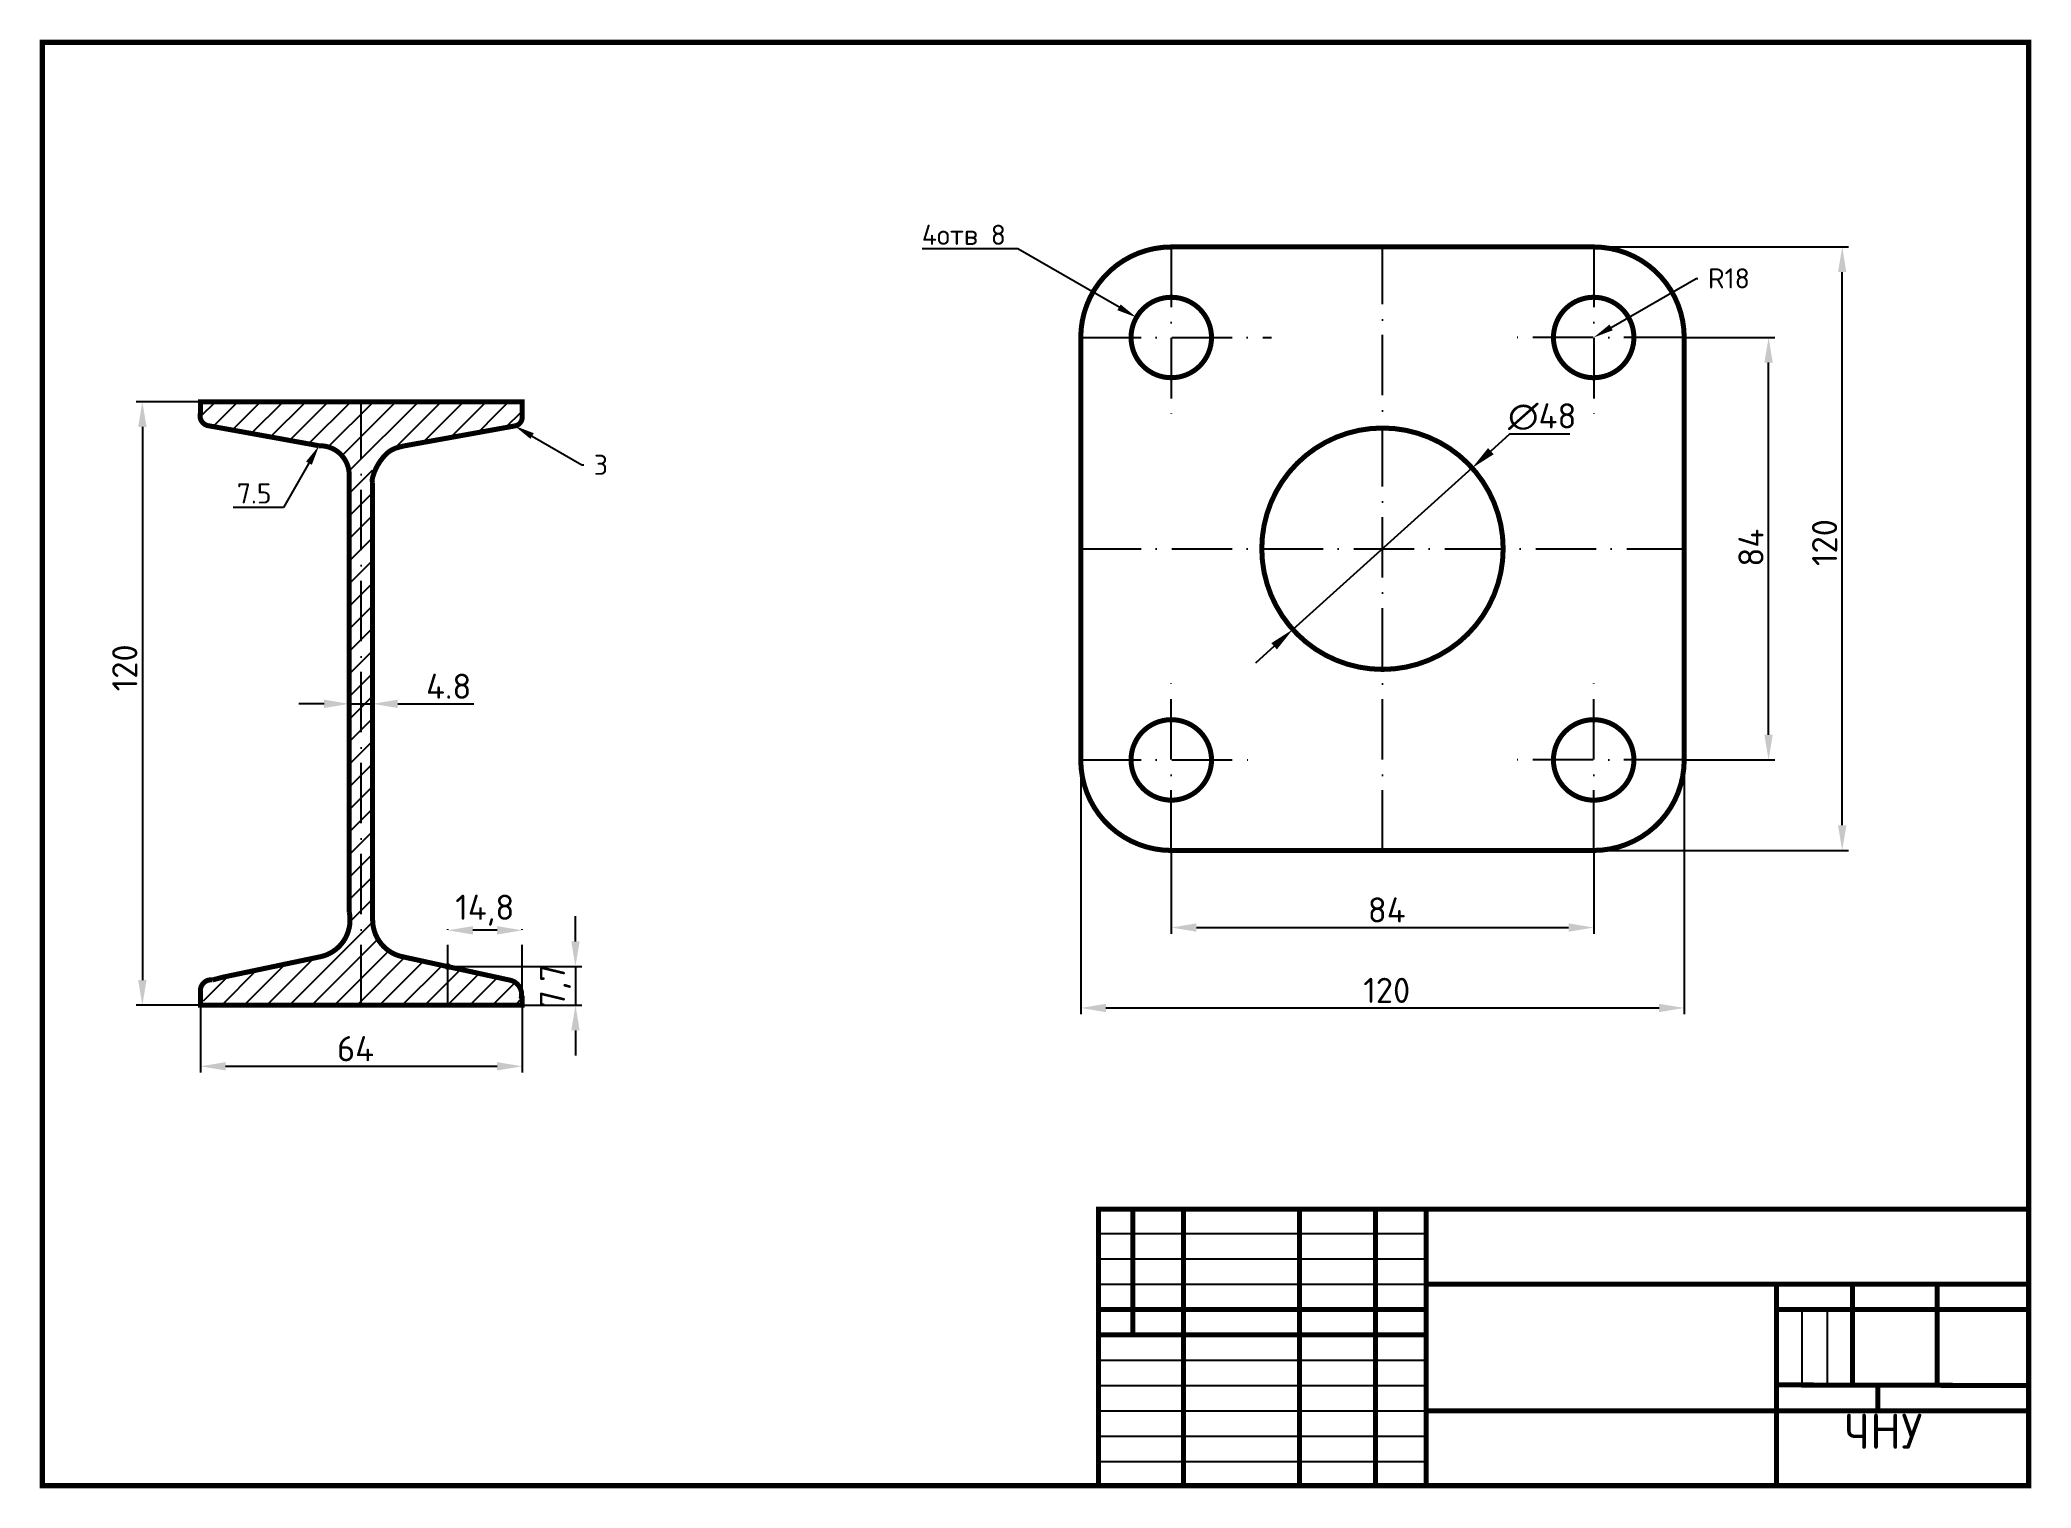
# Model space of a CAD drawing. Header units: millimetres. Extents: x 20 to 416, y 4 to 292.
import ezdxf
from ezdxf import colors
from ezdxf.entities.mleader import LeaderData, LeaderLine
from ezdxf.math import Vec2, Vec3

# ---------------------------------------------------------------- set-up
doc = ezdxf.new("R2010")
doc.units = ezdxf.units.MM
doc.header["$PDMODE"] = 34
doc.header["$PDSIZE"] = -3
doc.linetypes.add('ACAD_ISO10W100', pattern=[18, 12, -3, 0, -3])
doc.layers.add('Dim', color=5, linetype='Continuous')
doc.layers.add('Kontur', color=7, linetype='Continuous')
doc.styles.get("Standard").update_dxf_attribs({"font": 'isocpeur.ttf'})
doc.dimstyles.new('ESKD', dxfattribs={"dimtxt": 5, "dimasz": 5, "dimexe": 1.25, "dimexo": 0, "dimgap": 1, "dimtad": 1, "dimtoh": 1, "dimdec": 1, "dimtxsty": 'Standard', "dimcen": 2.5, "dimclrd": 256, "dimclre": 256, "dimclrt": 256, "dimadec": 0, "dimazin": 0, "dimtfac": 1, "dimtdec": 1, "dimtmove": 0, "dimatfit": 3, "dimfxl": 1, "dimarcsym": 0})

# ---------------------------------------------------------------- blocks, each defined once
blk = doc.blocks.new('*D1')
at = {"layer": 'Defpoints', "color": 0, "transparency": 16777216}
for p in [(51.43, 220.54), (39.89, 100.54), (51.43, 100.54)]:
    blk.add_point(p, dxfattribs=at)
at = {"layer": 'Dim', "lineweight": -2, "transparency": 16777216}
for p, q in [((51.43, 220.54), (38.64, 220.54)), ((39.89, 215.54), (39.89, 105.54)), ((51.43, 100.54), (38.64, 100.54))]:
    blk.add_line(p, q, dxfattribs=at)
at = {"layer": 'Dim', "transparency": 16777216}
for points in [[(39.06, 215.54), (40.72, 215.54), (39.89, 220.54)], [(39.06, 105.54), (40.72, 105.54), (39.89, 100.54)]]:
    blk.add_solid(points, dxfattribs=at)
at = {"layer": 'Dim', "transparency": 16777216, "insert": (36.39, 167.62), "char_height": 5, "attachment_point": 5, "rotation": 90}
blk.add_mtext('120', dxfattribs=at)
blk = doc.blocks.new('*D2')
at = {"layer": 'Defpoints', "color": 0, "transparency": 16777216}
for p in [(51.43, 100.54), (115.43, 100.54), (115.43, 88.39)]:
    blk.add_point(p, dxfattribs=at)
at = {"layer": 'Dim', "lineweight": -2, "transparency": 16777216}
for p, q in [((51.43, 100.54), (51.43, 87.14)), ((115.43, 100.54), (115.43, 87.14)), ((56.43, 88.39), (110.43, 88.39))]:
    blk.add_line(p, q, dxfattribs=at)
at = {"layer": 'Dim', "transparency": 16777216}
for points in [[(56.43, 89.22), (56.43, 87.56), (51.43, 88.39)], [(110.43, 89.22), (110.43, 87.56), (115.43, 88.39)]]:
    blk.add_solid(points, dxfattribs=at)
at = {"layer": 'Dim', "transparency": 16777216, "insert": (82.28, 91.89), "char_height": 5, "attachment_point": 5}
blk.add_mtext('64', dxfattribs=at)
blk = doc.blocks.new('*D3')
at = {"layer": 'Defpoints', "color": 0, "transparency": 16777216}
for p in [(81.02, 161.59), (85.68, 161.59), (85.68, 160.46)]:
    blk.add_point(p, dxfattribs=at)
at = {"layer": 'Dim', "lineweight": -2, "transparency": 16777216}
for p, q in [((76.02, 160.46), (71.02, 160.46)), ((81.02, 161.59), (81.02, 159.21)), ((81.02, 160.46), (85.68, 160.46)), ((85.68, 161.59), (85.68, 159.21)), ((90.68, 160.46), (105.81, 160.46))]:
    blk.add_line(p, q, dxfattribs=at)
at = {"layer": 'Dim', "transparency": 16777216}
for points in [[(76.02, 161.3), (76.02, 159.63), (81.02, 160.46)], [(90.68, 161.3), (90.68, 159.63), (85.68, 160.46)]]:
    blk.add_solid(points, dxfattribs=at)
at = {"layer": 'Dim', "transparency": 16777216, "insert": (100.81, 163.96), "char_height": 5, "attachment_point": 5}
blk.add_mtext('4.8', dxfattribs=at)
blk = doc.blocks.new('*D4')
at = {"layer": 'Defpoints', "color": 0, "transparency": 16777216}
for p in [(226.5, 149.31), (346.5, 149.31), (346.5, 99.99)]:
    blk.add_point(p, dxfattribs=at)
at = {"layer": 'Dim', "lineweight": -2, "transparency": 16777216}
for p, q in [((226.5, 149.31), (226.5, 98.74)), ((346.5, 149.31), (346.5, 98.74)), ((231.5, 99.99), (341.5, 99.99))]:
    blk.add_line(p, q, dxfattribs=at)
at = {"layer": 'Dim', "transparency": 16777216}
for points in [[(231.5, 100.82), (231.5, 99.15), (226.5, 99.99)], [(341.5, 100.82), (341.5, 99.15), (346.5, 99.99)]]:
    blk.add_solid(points, dxfattribs=at)
at = {"layer": 'Dim', "transparency": 16777216, "insert": (287.35, 103.49), "char_height": 5, "attachment_point": 5}
blk.add_mtext('120', dxfattribs=at)
blk = doc.blocks.new('*D5')
at = {"layer": 'Defpoints', "color": 0, "transparency": 16777216}
for p in [(328.5, 251.31), (377.92, 251.31), (328.5, 131.31)]:
    blk.add_point(p, dxfattribs=at)
at = {"layer": 'Dim', "lineweight": -2, "transparency": 16777216}
for p, q in [((328.5, 251.31), (379.17, 251.31)), ((377.92, 136.31), (377.92, 246.31)), ((328.5, 131.31), (379.17, 131.31))]:
    blk.add_line(p, q, dxfattribs=at)
at = {"layer": 'Dim', "transparency": 16777216}
for points in [[(377.09, 246.31), (378.75, 246.31), (377.92, 251.31)], [(377.09, 136.31), (378.75, 136.31), (377.92, 131.31)]]:
    blk.add_solid(points, dxfattribs=at)
at = {"layer": 'Dim', "transparency": 16777216, "insert": (374.42, 192.53), "char_height": 5, "attachment_point": 5, "rotation": 90}
blk.add_mtext('120', dxfattribs=at)
blk = doc.blocks.new('*D6')
at = {"layer": 'Defpoints', "color": 0, "transparency": 16777216}
for p in [(244.5, 131.31), (328.5, 131.31), (328.5, 115.98)]:
    blk.add_point(p, dxfattribs=at)
at = {"layer": 'Dim', "lineweight": -2, "transparency": 16777216}
for p, q in [((244.5, 131.31), (244.5, 114.73)), ((328.5, 131.31), (328.5, 114.73)), ((249.5, 115.98), (323.5, 115.98))]:
    blk.add_line(p, q, dxfattribs=at)
at = {"layer": 'Dim', "transparency": 16777216}
for points in [[(249.5, 116.81), (249.5, 115.14), (244.5, 115.98)], [(323.5, 116.81), (323.5, 115.14), (328.5, 115.98)]]:
    blk.add_solid(points, dxfattribs=at)
at = {"layer": 'Dim', "transparency": 16777216, "insert": (287.35, 119.48), "char_height": 5, "attachment_point": 5}
blk.add_mtext('84', dxfattribs=at)
blk = doc.blocks.new('*D7')
at = {"layer": 'Defpoints', "color": 0, "transparency": 16777216}
for p in [(346.5, 233.31), (363.28, 233.31), (346.5, 149.31)]:
    blk.add_point(p, dxfattribs=at)
at = {"layer": 'Dim', "lineweight": -2, "transparency": 16777216}
for p, q in [((346.5, 233.31), (364.53, 233.31)), ((363.28, 154.31), (363.28, 228.31)), ((346.5, 149.31), (364.53, 149.31))]:
    blk.add_line(p, q, dxfattribs=at)
at = {"layer": 'Dim', "transparency": 16777216}
for points in [[(362.44, 228.31), (364.11, 228.31), (363.28, 233.31)], [(362.44, 154.31), (364.11, 154.31), (363.28, 149.31)]]:
    blk.add_solid(points, dxfattribs=at)
at = {"layer": 'Dim', "transparency": 16777216, "insert": (359.78, 191.51), "char_height": 5, "attachment_point": 5, "rotation": 90}
blk.add_mtext('84', dxfattribs=at)
blk = doc.blocks.new('*D8')
at = {"layer": 'Defpoints', "color": 0, "transparency": 16777216}
for p in [(304.34, 207.37), (268.66, 175.25)]:
    blk.add_point(p, dxfattribs=at)
at = {"layer": 'Dim', "lineweight": -2, "transparency": 16777216}
for p, q in [((311.77, 214.06), (308.06, 210.71)), ((323.77, 214.06), (311.77, 214.06)), ((268.66, 175.25), (304.34, 207.37)), ((264.95, 171.91), (261.23, 168.56))]:
    blk.add_line(p, q, dxfattribs=at)
at = {"layer": 'Dim', "transparency": 16777216}
for points in [[(307.5, 211.33), (308.61, 210.09), (304.34, 207.37)], [(264.39, 172.53), (265.51, 171.29), (268.66, 175.25)]]:
    blk.add_solid(points, dxfattribs=at)
at = {"layer": 'Dim', "transparency": 16777216, "insert": (318.27, 217.56), "char_height": 5, "attachment_point": 5}
blk.add_mtext('∅48', dxfattribs=at)
blk = doc.blocks.new('*D12')
at = {"layer": 'Defpoints', "color": 0, "linetype": 'ACAD_ISO10W100', "transparency": 16777216}
for p in [(100.63, 115.43), (100.63, 100.54), (115.43, 100.54)]:
    blk.add_point(p, dxfattribs=at)
at = {"layer": 'Dim', "linetype": 'ACAD_ISO10W100', "lineweight": -2, "transparency": 16777216}
for p, q in [((100.63, 100.54), (100.63, 116.68)), ((110.43, 115.43), (105.63, 115.43)), ((115.43, 100.54), (115.43, 116.68))]:
    blk.add_line(p, q, dxfattribs=at)
at = {"layer": 'Dim', "linetype": 'ACAD_ISO10W100', "transparency": 16777216}
for points in [[(105.63, 116.26), (105.63, 114.59), (100.63, 115.43)], [(110.43, 116.26), (110.43, 114.59), (115.43, 115.43)]]:
    blk.add_solid(points, dxfattribs=at)
at = {"layer": 'Dim', "linetype": 'ACAD_ISO10W100', "transparency": 16777216, "insert": (107.99, 119.43), "char_height": 5, "attachment_point": 5}
blk.add_mtext('14,8', dxfattribs=at)
blk = doc.blocks.new('*D13')
at = {"layer": 'Defpoints', "color": 0, "transparency": 16777216}
for p in [(100.63, 108.21), (100.63, 100.54), (126.02, 100.54)]:
    blk.add_point(p, dxfattribs=at)
at = {"layer": 'Dim', "lineweight": -2, "transparency": 16777216}
for p, q in [((126.02, 113.21), (126.02, 118.21)), ((100.63, 108.21), (127.27, 108.21)), ((126.02, 108.21), (126.02, 100.54)), ((100.63, 100.54), (127.27, 100.54)), ((126.02, 95.54), (126.02, 90.54))]:
    blk.add_line(p, q, dxfattribs=at)
at = {"layer": 'Dim', "transparency": 16777216}
for points in [[(125.18, 113.21), (126.85, 113.21), (126.02, 108.21)], [(125.18, 95.54), (126.85, 95.54), (126.02, 100.54)]]:
    blk.add_solid(points, dxfattribs=at)
at = {"layer": 'Dim', "transparency": 16777216, "insert": (122.02, 104.37), "char_height": 5, "attachment_point": 5, "rotation": 90}
blk.add_mtext('7,7', dxfattribs=at)

msp = doc.modelspace()

# ---------------------------------------------------------------- hatches: boundary and pattern name
at = {"layer": 'Kontur'}
h = msp.add_hatch(dxfattribs=at)
h.set_pattern_fill('ANSI31', color=256)
h.paths.add_polyline_path([(83.43, 210.23), (81.18, 209.83), (81.18, 100.54), (83.43, 100.54)])
h.paths.add_polyline_path([(85.68, 204.36, -0.131652), (85.68, 205.49), (85.68, 209.85), (83.52, 210.25), (83.43, 210.23), (83.43, 100.54), (85.68, 100.54)])
h.paths.add_polyline_path([(91.59, 110.18, -0.170122), (87.36, 112.78, -0.172197), (85.68, 117.51), (85.68, 100.54), (112.63, 100.54, -0.371622), (110.5, 103.01, -0.416366), (113.02, 105.51)])
h.paths.add_polyline_path([(113.02, 105.51, 0.416366), (110.5, 103.01, 0.371622), (112.63, 100.54), (113.37, 100.54, 0.23071), (115.17, 101.77, 0.442103)])
h.paths.add_polyline_path([(81.18, 117.51, -0.051777), (81.02, 115.93, -0.297583), (75.26, 110.17), (55.91, 106.11), (53.88, 105.57, -0.417286), (56.41, 103.07, -0.414214), (53.91, 100.57), (81.18, 100.54)])
h.paths.add_polyline_path([(56.41, 103.07, 0.929142), (51.43, 103.43), (51.43, 102.7, 0.929142)])
h.paths.add_polyline_path([(100.63, 220.54), (85.68, 220.54), (85.68, 210.63), (100.63, 213.32)])
h.paths.add_polyline_path([(110.4, 217.99, -0.414214), (112.9, 220.49), (100.63, 220.51), (100.63, 213.32), (112.72, 215.5, -0.393358)])
h.paths.add_polyline_path([(115.4, 217.99, 1), (110.4, 217.99, 0.393358), (112.72, 215.5), (113.93, 215.72, 0.293839)])
h.paths.add_polyline_path([(83.43, 220.54), (81.18, 220.54), (81.18, 210.67), (83.43, 210.26)])
h.paths.add_polyline_path([(85.68, 220.54), (83.43, 220.54), (83.43, 210.26), (83.52, 210.25), (85.68, 210.63)])
h.paths.add_polyline_path([(81.18, 220.54), (66.23, 220.54), (66.23, 213.38), (75.02, 211.78, -0.106491), (77.43, 211.35), (81.18, 210.67)])
h.paths.add_polyline_path([(66.23, 220.54), (54.43, 220.54, -0.360166), (56.46, 218.08, -0.404179), (54.05, 215.58), (66.23, 213.38)])
h.paths.add_polyline_path([(56.46, 218.08, 0.360166), (54.43, 220.54), (53.49, 220.54, 0.360166), (51.46, 218.08, 0.303376), (53, 215.77), (54.05, 215.58, 0.404179)])
h.paths.add_polyline_path([(90.64, 211.42), (90.62, 211.52), (85.68, 210.63), (85.68, 209.85), (87.71, 209.49, -0.029276), (88.34, 210.09, -0.131652)])
h.paths.add_polyline_path([(85.68, 210.63), (83.52, 210.25), (85.68, 209.85)])
h.paths.add_polyline_path([(81.18, 210.67), (81.18, 209.83), (83.43, 210.23), (83.43, 210.26)])
h.paths.add_polyline_path([(81.18, 210.67), (77.43, 211.35, -0.128972), (79.77, 209.57), (81.18, 209.83)])

# ---------------------------------------------------------------- linework, layer by layer
at = {"layer": 'Defpoints', "const_width": 1}
msp.add_lwpolyline([(100.63, 108.21), (100.63, 108.21), (100.63, 108.21)], dxfattribs=at)
at = {"layer": 'Dim', "linetype": 'ACAD_ISO10W100'}
msp.add_line((83.43, 100.54), (83.43, 220.54), dxfattribs=at)
at = {"layer": 'Dim'}
msp.add_line((51.43, 100.54), (83.43, 100.54), dxfattribs=at)
msp.add_point((100.63, 108.21), dxfattribs=at)
at = {"layer": 'Kontur', "linetype": 'ACAD_ISO10W100'}
for p, q in [((244.5, 251.31), (244.5, 215.31)), ((286.5, 131.31), (286.5, 251.31)), ((328.5, 251.31), (328.5, 215.31)), ((226.5, 233.31), (264.4, 233.31)), ((346.5, 233.31), (310.5, 233.31)), ((226.5, 191.31), (346.5, 191.31)), ((244.5, 131.31), (244.5, 167.31)), ((328.5, 131.31), (328.5, 167.31)), ((226.5, 149.31), (262.5, 149.31)), ((346.5, 149.31), (310.5, 149.31))]:
    msp.add_line(p, q, dxfattribs=at)
at = {"layer": 'Kontur'}
for p, q in [((51.43, 220.54), (66.23, 220.54)), ((83.43, 220.54), (85.68, 220.54)), ((115.43, 220.54), (100.63, 220.54)), ((51.43, 100.54), (66.23, 100.54)), ((66.23, 100.54), (83.43, 100.54)), ((85.68, 100.54), (81.18, 100.54)), ((115.43, 100.54), (100.63, 100.54)), ((236.86, 60), (236.86, 34.98)), ((246.94, 60), (246.94, 5)), ((270.02, 60), (270.02, 5)), ((285.13, 60), (285.13, 5)), ((295.21, 60), (295.21, 5)), ((230, 55.12), (295.21, 55.12)), ((230, 50.09), (295.21, 50.09)), ((230, 45.05), (295.21, 45.05)), ((415, 45.05), (295.21, 45.05)), ((364.88, 45.05), (364.88, 5)), ((379.99, 45.05), (379.99, 24.91)), ((396.78, 45.05), (396.78, 24.91)), ((230, 40.02), (295.21, 40.02)), ((415, 40.02), (364.88, 40.02)), ((369.92, 40.02), (369.92, 24.91)), ((374.96, 40.02), (374.96, 24.91)), ((230, 34.98), (295.21, 34.98)), ((230, 29.95), (295.21, 29.95)), ((230, 24.91), (295.21, 24.91)), ((415, 24.91), (364.88, 24.91)), ((385.03, 19.88), (385.03, 24.91)), ((396.78, 24.91), (396.78, 24.91)), ((230, 19.88), (295.21, 19.88)), ((415, 19.88), (295.21, 19.88)), ((230, 14.85), (295.21, 14.85)), ((230, 9.81), (295.21, 9.81))]:
    msp.add_line(p, q, dxfattribs=at)
at = {"layer": 'Kontur', "const_width": 1}
msp.add_lwpolyline([(20, 5), (415, 5), (415, 292), (20, 292)], close=True, dxfattribs=at)
for points in [[(226.5, 233.31, -0.414214), (244.5, 251.31, -0.267949)], [(244.5, 251.31), (328.5, 251.31, -0.414214), (346.5, 233.31, -1.075076)], [(244.5, 241.31, -1), (244.5, 225.31, -1), (244.5, 241.31, -0.414214)], [(328.5, 241.31, -2.414214), (320.5, 233.31, -0.414214), (328.5, 241.31, -1)], [(346.5, 233.31), (346.5, 149.31, -0.414214), (328.5, 131.31, -0.31307)], [(75.02, 211.78), (66.23, 213.38), (53, 215.77, -0.463527), (51.48, 218.41, 0.835211)], [(83.43, 220.54), (115.43, 220.54), (115.43, 217.48, -0.368142), (113.93, 215.72, -0.13812)], [(286.5, 167.31, 1), (286.5, 215.31, 1), (286.5, 167.31, 0)], [(81.02, 119.09), (81.02, 161.59), (81.02, 202.82), (81.02, 205.98, 0.423935), (75.02, 211.78, -0.122066)], [(91.86, 211.74), (90.64, 211.42, 0.131652), (88.34, 210.09, 0.131652), (85.68, 205.49, 0.131652), (85.68, 204.36, -2.655319)], [(85.68, 204.36), (85.68, 172.9), (85.68, 117.51, 0.172197), (87.36, 112.78, 0.184604), (92, 110.1, -2.057359)], [(244.5, 141.31, 0.414214), (252.5, 149.31, 0.267949), (248.5, 156.24, 0.414214), (237.57, 153.31, 0.57735), (244.5, 141.31, -0.57735)], [(328.5, 141.31, 1), (328.5, 157.31, 1), (328.5, 141.31, -2.414214)], [(328.5, 131.31), (244.5, 131.31, -0.414214), (226.5, 149.31, 0.356433)], [(75.26, 110.17, 0.297583), (81.02, 115.93, 0.103832), (81.02, 119.09, 0.338259)], [(91.59, 110.18), (113.02, 105.51, -0.442103), (115.17, 101.77, -1.185779)], [(51.43, 103.43, -0.454746), (53.88, 105.57, 4.016515)]]:
    msp.add_lwpolyline(points, format="xyb", dxfattribs=at)
for points in [[(226.5, 149.31), (226.5, 233.31)], [(51.43, 218.25), (51.43, 220.54), (83.43, 220.54)], [(113.93, 215.72), (91.86, 211.74)], [(90.64, 211.42), (90.62, 211.52)], [(53.88, 105.57), (55.91, 106.11), (75.26, 110.17)], [(115.43, 102.44), (115.43, 100.54), (83.43, 100.54), (51.43, 100.54), (51.43, 103.43)], [(415, 5), (415, 60), (230, 60), (230, 5)], [(236.86, 34.98), (236.86, 60)], [(246.94, 5), (246.94, 60)], [(270.02, 5), (270.02, 60)], [(285.13, 5), (285.13, 60)], [(295.21, 5), (295.21, 60)], [(295.21, 45.05), (415, 45.05)], [(364.88, 5), (364.88, 45.05)], [(379.99, 24.91), (379.99, 45.05)], [(396.78, 24.95), (396.78, 45.05)], [(230, 40.02), (295.21, 40.02)], [(415, 40.02), (364.88, 40.02)], [(230, 34.98), (295.21, 34.98)], [(364.88, 25.03), (415, 24.91)], [(385.03, 19.88), (385.03, 24.91)], [(295.21, 19.88), (415, 19.88)]]:
    msp.add_lwpolyline(points, dxfattribs=at)
at = {"layer": 'Kontur'}
for centre, radius in [((244.5, 233.31), 8), ((328.5, 233.31), 8), ((286.5, 191.31), 24), ((244.5, 149.31), 8), ((328.5, 149.31), 8)]:
    msp.add_circle(centre, radius, dxfattribs=at)

# ---------------------------------------------------------------- texts
msp.add_text('ЧНУ', height=7, dxfattribs=at).set_placement((378.31, 12.32))

# ---------------------------------------------------------------- dimensions: what is measured, and where the dimension line sits
at = {"layer": 'Dim'}
for base, p1, p2, picture, middle in [((377.92, 251.31), (328.5, 131.31), (328.5, 251.31), '*D5', (377.92, 192.53)), ((363.28, 233.31), (346.5, 149.31), (346.5, 233.31), '*D7', (363.28, 191.51)), ((39.89, 100.54), (51.43, 220.54), (51.43, 100.54), '*D1', (39.89, 167.62)), ((126.02, 100.54), (100.63, 108.21), (100.63, 100.54), '*D13', (126.02, 104.37))]:
    dim = msp.add_linear_dim(base=base, p1=p1, p2=p2, angle=90, dimstyle='ESKD', dxfattribs=at)
    dim.commit()
    dim.dimension.update_dxf_attribs({"geometry": picture, "text_midpoint": middle, "dimtype": 160})
dim = msp.add_diameter_dim_2p(p1=(268.66, 175.25), p2=(304.34, 207.37), dimstyle='ESKD', dxfattribs=at)
dim.commit()
dim.dimension.update_dxf_attribs({"geometry": '*D8', "text_midpoint": (318.27, 217.56)})
dim = msp.add_linear_dim(base=(85.68, 160.46), p1=(81.02, 161.59), p2=(85.68, 161.59), text='4.8', dimstyle='ESKD', dxfattribs=at)
dim.commit()
dim.dimension.update_dxf_attribs({"geometry": '*D3', "text_midpoint": (100.81, 160.46), "dimtype": 160})
for base, p1, p2, picture, middle in [((346.5, 99.99), (226.5, 149.31), (346.5, 149.31), '*D4', (287.35, 99.99)), ((328.5, 115.98), (244.5, 131.31), (328.5, 131.31), '*D6', (287.35, 115.98)), ((115.43, 88.39), (51.43, 100.54), (115.43, 100.54), '*D2', (82.28, 88.39))]:
    dim = msp.add_linear_dim(base=base, p1=p1, p2=p2, dimstyle='ESKD', dxfattribs=at)
    dim.commit()
    dim.dimension.update_dxf_attribs({"geometry": picture, "text_midpoint": middle, "dimtype": 160})
at = {"layer": 'Dim', "linetype": 'ACAD_ISO10W100'}
dim = msp.add_linear_dim(base=(100.63, 115.43), p1=(115.43, 100.54), p2=(100.63, 100.54), dimstyle='ESKD', dxfattribs=at)
dim.commit()
dim.dimension.update_dxf_attribs({"geometry": '*D12', "text_midpoint": (107.99, 115.43), "dimtype": 160})

# ---------------------------------------------------------------- leaders
at = {"layer": 'Dim'}
ml = msp.add_multileader_mtext('Standard', dxfattribs=at)
ml.set_content('4отв 8', color=256)
ml.set_leader_properties()
ml.build(insert=Vec2(0, 0))
ml.multileader.update_dxf_attribs({"text_right_attachment_type": 6, "dogleg_length": 0.36})
ctx = ml.context
ctx.base_point, ctx.plane_origin = Vec3(192.82, 253.73), Vec3(237.57, 237.31)
ctx.right_attachment, ctx.text_align_type = 6, 2
notes = []
notes.append((ctx, [(0, (1, 1, 0), (213.98, 250.93), (-1, 0), 0.36, [(0, [(237.57, 237.31)], 0, [])])]))
ctx.mtext.insert, ctx.mtext.alignment, ctx.mtext.flow_direction = Vec3(211.62, 255.73), 3, 5
ml = msp.add_multileader_mtext('Standard', dxfattribs=at)
ml.set_content('R18', color=256)
ml.set_leader_properties()
ml.build(insert=Vec2(0, 0))
ml.multileader.update_dxf_attribs({"text_right_attachment_type": 6, "dogleg_length": 0.36})
ctx = ml.context
ctx.base_point, ctx.plane_origin = Vec3(349.23, 245.07), Vec3(328.5, 233.31)
ctx.right_attachment = 6
notes.append((ctx, [(0, (1, 1, 0), (348.87, 245.07), (1, 0), 0.36, [(0, [(328.5, 233.31)], 0, [])])]))
ctx.mtext.insert, ctx.mtext.flow_direction = Vec3(351.23, 247.07), 5
at = {"layer": 'Dim', "linetype": 'ACAD_ISO10W100'}
ml = msp.add_multileader_mtext('Standard', dxfattribs=at)
ml.set_content('3', color=256)
ml.set_leader_properties()
ml.build(insert=Vec2(0, 0))
ml.multileader.update_dxf_attribs({"text_right_attachment_type": 6, "dogleg_length": 0.36})
ctx = ml.context
ctx.base_point, ctx.plane_origin = Vec3(127.67, 207.99), Vec3(113.93, 215.72)
ctx.right_attachment = 6
notes.append((ctx, [(0, (1, 1, 0), (127.31, 207.99), (1, 0), 0.36, [(0, [(113.93, 215.72)], 0, [])])]))
ctx.mtext.insert, ctx.mtext.flow_direction = Vec3(129.67, 209.99), 5
ml = msp.add_multileader_mtext('Standard', dxfattribs=at)
ml.set_content('7.5', color=256)
ml.set_leader_properties()
ml.build(insert=Vec2(0, 0))
ml.multileader.update_dxf_attribs({"text_right_attachment_type": 6, "dogleg_length": 0.36})
ctx = ml.context
ctx.base_point, ctx.plane_origin = Vec3(57.57, 202.3), Vec3(75.02, 211.78)
ctx.right_attachment, ctx.text_align_type = 6, 2
notes.append((ctx, [(0, (1, 1, 0), (67.93, 199.5), (-1, 0), 0.36, [(0, [(75.02, 211.78)], 0, [])])]))
ctx.mtext.insert, ctx.mtext.alignment, ctx.mtext.flow_direction = Vec3(65.57, 204.3), 3, 5
for ctx, leaders in notes:
    for number, flags, end, landing, length, lines in leaders:
        leader = LeaderData()
        leader.index, (leader.has_last_leader_line, leader.has_dogleg_vector, leader.attachment_direction) = number, flags
        leader.last_leader_point, leader.dogleg_vector, leader.dogleg_length = Vec3(end), Vec3(landing), length
        for number, points, colour, breaks in lines:
            line = LeaderLine()
            line.index, line.vertices, line.color, line.breaks = number, Vec3.list(points), colors.encode_raw_color(colour), breaks
            leader.lines.append(line)
        ctx.leaders.append(leader)

doc.saveas('drawing.dxf')
